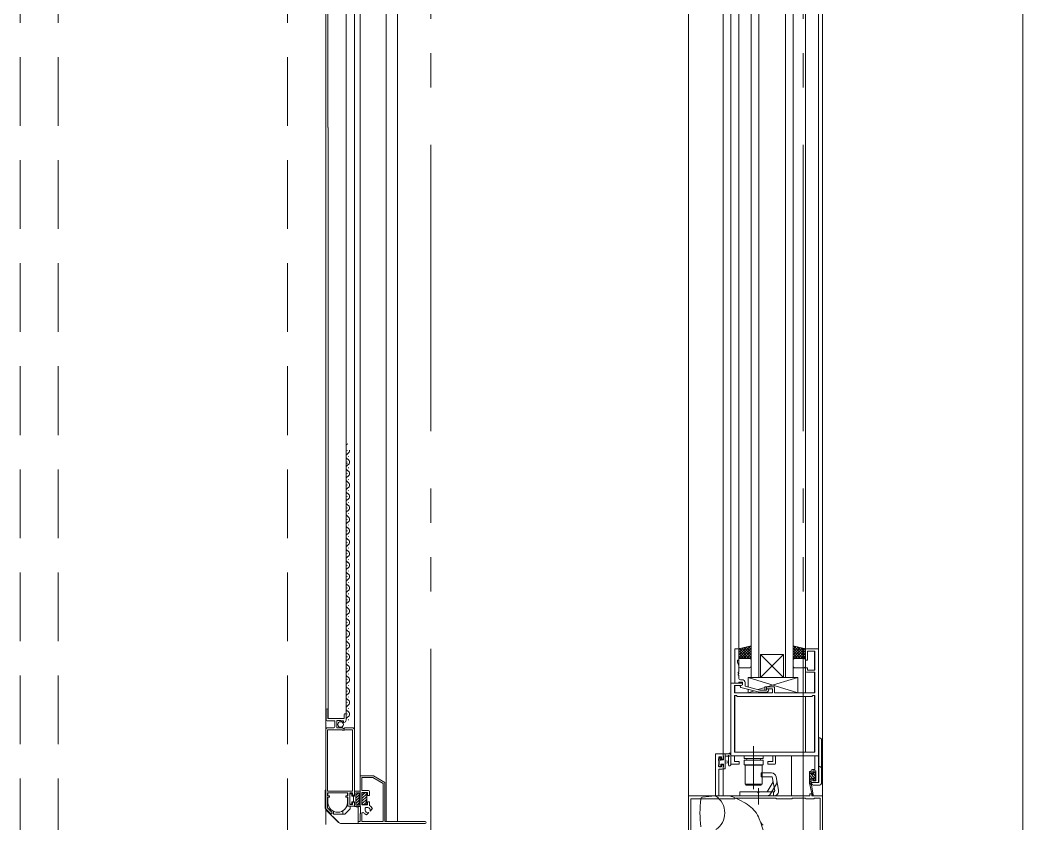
# Model space of a CAD drawing. Units: millimetres at full size. Extents: x -12803 to 120774, y -9413 to 101127.
# Drawn here: x 115659 to 116184, y 10337 to 10758 of the extents above; entities that cross this region are included whole.
import ezdxf

# ---------------------------------------------------------------- set-up
doc = ezdxf.new("R2010")
doc.units = ezdxf.units.MM
doc.header["$LTSCALE"] = 30
doc.linetypes.add('DASHED1', pattern=[1.8, 1.2, -0.6])
doc.linetypes.add('DOUBLE_CHAIN1', pattern=[8.8, 5, -1, 0.6, -0.6, 0.6, -1])
doc.layers.add('0-0_NoName', color=7, linetype='Continuous')
doc.layers.add('2-0_通芯', color=7, linetype='DOUBLE_CHAIN1', lineweight=15)
doc.layers.add('2-A_建具', color=7, linetype='Continuous', lineweight=15)

# ---------------------------------------------------------------- blocks, each defined once
blk = doc.blocks.new('グループ部品-732')
at = {"layer": '2-A_建具', "linetype": 'DASHED1'}
for p, q in [((115659.36, 10216.41), (115659.36, 11151.41)), ((115679.36, 10216.41), (115679.36, 11151.41)), ((115799.36, 10216.41), (115799.36, 11151.41))]:
    blk.add_line(p, q, dxfattribs=at)
at = {"layer": '2-A_建具'}
for p, q in [((116009.36, 10296.41), (116009.36, 11106.41)), ((116184.36, 10321.41), (116184.36, 11081.41)), ((116079.36, 11075.91), (116079.36, 10326.91)), ((115819.36, 11066.41), (115819.36, 10336.41)), ((115850.96, 10701.41), (115850.96, 11064.91)), ((115856.86, 10701.41), (115856.86, 11064.91)), ((115834.36, 11049.06), (115834.36, 10701.41)), ((115837.36, 11049.06), (115837.36, 10358.61)), ((116027.36, 11032.51), (116027.36, 10370.31)), ((116031.36, 11035.14), (116031.36, 10367.68)), ((115820.56, 11010.85), (115820.56, 10701.41)), ((115830.06, 10701.41), (115830.06, 11008.91)), ((116070.56, 10997.41), (116070.56, 10405.41)), ((116042.06, 10989.41), (116042.06, 10413.41)), ((116046.06, 10989.41), (116046.06, 10413.41)), ((116060.06, 10413.41), (116060.06, 10989.41)), ((116064.06, 10413.41), (116064.06, 10989.41)), ((116035.56, 10980.41), (116035.56, 10422.41)), ((115820.66, 10701.41), (115820.66, 10392)), ((115830.06, 10393.91), (115830.06, 10701.41)), ((115834.36, 10701.41), (115834.36, 10386.01)), ((115850.96, 10337.91), (115850.96, 10701.41)), ((115856.86, 10337.91), (115856.86, 10701.41)), ((115830.56, 10532.31), (115830.56, 10532.11)), ((115830.56, 10526.31), (115830.56, 10526.11)), ((115831.32, 10529.31), (115831.32, 10529.11)), ((115830.56, 10525.61), (115830.56, 10525.41)), ((115831.32, 10523.31), (115831.32, 10523.11)), ((115830.56, 10520.31), (115830.56, 10520.11)), ((115831.32, 10517.31), (115831.32, 10517.11)), ((115830.56, 10514.31), (115830.56, 10514.11)), ((115831.32, 10511.31), (115831.32, 10511.11)), ((115830.56, 10508.31), (115830.56, 10508.11)), ((115831.32, 10505.31), (115831.32, 10505.11)), ((115830.56, 10502.31), (115830.56, 10502.11)), ((115830.56, 10496.31), (115830.56, 10496.11)), ((115831.32, 10499.31), (115831.32, 10499.11)), ((115830.56, 10490.31), (115830.56, 10490.11)), ((115831.32, 10493.31), (115831.32, 10493.11)), ((115830.56, 10484.31), (115830.56, 10484.11)), ((115831.32, 10487.31), (115831.32, 10487.11)), ((115831.32, 10481.31), (115831.32, 10481.11)), ((115830.56, 10478.31), (115830.56, 10478.11)), ((115831.32, 10475.31), (115831.32, 10475.11)), ((115830.56, 10472.31), (115830.56, 10472.11)), ((115831.32, 10469.31), (115831.32, 10469.11)), ((115830.56, 10466.31), (115830.56, 10466.11)), ((115831.32, 10463.31), (115831.32, 10463.11)), ((115830.56, 10460.31), (115830.56, 10460.11)), ((115830.56, 10454.31), (115830.56, 10454.11)), ((115830.56, 10453.61), (115830.56, 10453.41)), ((115831.32, 10457.31), (115831.32, 10457.11)), ((115830.56, 10448.31), (115830.56, 10448.11)), ((115831.32, 10451.31), (115831.32, 10451.11)), ((115830.56, 10442.31), (115830.56, 10442.11)), ((115831.32, 10445.31), (115831.32, 10445.11)), ((115831.32, 10439.31), (115831.32, 10439.11)), ((115830.56, 10436.31), (115830.56, 10436.11)), ((115831.32, 10433.31), (115831.32, 10433.11)), ((115830.56, 10430.31), (115830.56, 10430.11)), ((115831.32, 10427.31), (115831.32, 10427.11)), ((116035.56, 10428.41), (116042.06, 10429.91)), ((116035.56, 10423.64), (116041.76, 10429.84)), ((116035.56, 10425.05), (116039.92, 10429.42)), ((116035.56, 10426.47), (116038.08, 10428.99)), ((116035.56, 10427.88), (116036.24, 10428.57)), ((116039.67, 10423.41), (116035.56, 10427.53)), ((116041.09, 10423.41), (116035.99, 10428.51)), ((116036.74, 10423.41), (116042.06, 10428.72)), ((116042.06, 10423.85), (116037.14, 10428.77)), ((116038.16, 10423.41), (116042.06, 10427.31)), ((116042.06, 10425.27), (116038.28, 10429.04)), ((116042.06, 10426.68), (116039.43, 10429.3)), ((116042.06, 10428.1), (116040.58, 10429.57)), ((116042.06, 10429.51), (116041.73, 10429.84)), ((116070.56, 10428.41), (116064.06, 10429.91)), ((116064.06, 10429.51), (116064.38, 10429.84)), ((116064.06, 10428.1), (116065.53, 10429.57)), ((116064.06, 10426.68), (116066.68, 10429.3)), ((116064.06, 10425.27), (116067.83, 10429.04)), ((116064.06, 10423.85), (116068.98, 10428.77)), ((116069.37, 10423.41), (116064.06, 10428.72)), ((116067.96, 10423.41), (116064.06, 10427.31)), ((116070.56, 10423.64), (116064.35, 10429.84)), ((116065.03, 10423.41), (116070.13, 10428.51)), ((116070.56, 10425.05), (116066.19, 10429.42)), ((116066.44, 10423.41), (116070.56, 10427.53)), ((116070.56, 10426.47), (116068.03, 10428.99)), ((116070.56, 10427.88), (116069.87, 10428.57)), ((116071.06, 10428.41), (116077.36, 10428.41)), ((116075.16, 10427.21), (116075.16, 10417.21)), ((115830.56, 10424.31), (115830.56, 10424.11)), ((115831.32, 10421.31), (115831.32, 10421.11)), ((116038.26, 10423.41), (116035.56, 10426.11)), ((116036.84, 10423.41), (116035.56, 10424.7)), ((116042.06, 10423.41), (116035.56, 10423.41)), ((116035.56, 10419.41), (116035.56, 10422.41)), ((116036.56, 10423.41), (116041.06, 10423.41)), ((116039.57, 10423.41), (116042.06, 10425.9)), ((116040.99, 10423.41), (116042.06, 10424.48)), ((116042.06, 10422.41), (116042.06, 10419.41)), ((116047.06, 10425.41), (116047.06, 10413.41)), ((116047.06, 10425.41), (116059.06, 10413.41)), ((116059.06, 10425.41), (116047.06, 10413.41)), ((116047.06, 10425.41), (116059.06, 10425.41)), ((116059.06, 10413.41), (116059.06, 10425.41)), ((116066.54, 10423.41), (116064.06, 10425.9)), ((116065.13, 10423.41), (116064.06, 10424.48)), ((116064.06, 10423.41), (116070.56, 10423.41)), ((116064.06, 10422.41), (116064.06, 10419.41)), ((116069.56, 10423.41), (116065.06, 10423.41)), ((116067.86, 10423.41), (116070.56, 10426.11)), ((116069.27, 10423.41), (116070.56, 10424.7)), ((116070.56, 10419.41), (116070.56, 10422.41)), ((115830.56, 10418.31), (115830.56, 10418.11)), ((116041.06, 10418.41), (116036.56, 10418.41)), ((116065.06, 10418.41), (116069.56, 10418.41)), ((116075.16, 10416.21), (116075.16, 10405.41)), ((115830.56, 10412.31), (115830.56, 10412.11)), ((115831.32, 10415.31), (115831.32, 10415.11)), ((116035.44, 10415.64), (116035.56, 10415.45)), ((116035.56, 10415.45), (116035.56, 10415.37)), ((116035.56, 10414.45), (116035.56, 10413.21)), ((116036.56, 10412.21), (116037.36, 10412.21)), ((116066.56, 10413.41), (116040.56, 10413.41)), ((116040.56, 10408.43), (116040.56, 10413.41)), ((116040.56, 10413.41), (116066.56, 10405.41)), ((116041.16, 10413.41), (116065.16, 10413.41)), ((116066.56, 10413.41), (116050.31, 10408.41)), ((116066.56, 10413.41), (116066.56, 10405.41)), ((115830.56, 10406.31), (115830.56, 10406.11)), ((115831.32, 10409.31), (115831.32, 10409.11)), ((116037.56, 10410.41), (116031.36, 10410.41)), ((116033.56, 10409.21), (116033.56, 10405.41)), ((116040.56, 10405.41), (116040.56, 10407.19)), ((116043.65, 10406.36), (116040.56, 10405.41)), ((116049.26, 10408.09), (116045.81, 10407.03)), ((116049.26, 10405.61), (116049.26, 10405.41)), ((115830.56, 10400.31), (115830.56, 10400.11)), ((115831.32, 10403.31), (115831.32, 10403.11)), ((116033.56, 10403.91), (116033.56, 10374.34)), ((116070.56, 10403.48), (116070.56, 10374.34)), ((116075.16, 10403.91), (116075.16, 10374.34)), ((115819.56, 10396.41), (115819.56, 10391.21)), ((115831.32, 10397.31), (115831.32, 10397.11)), ((115827.8, 10390.17), (115828.23, 10390.6)), ((115828.73, 10390.31), (115828.66, 10390.06)), ((115830.06, 10391.11), (115830.06, 10393.91)), ((115830.56, 10394.31), (115830.56, 10394.11)), ((115831.32, 10391.31), (115831.32, 10391.11)), ((115823.66, 10387.01), (115820.36, 10387.01)), ((115828.56, 10386.71), (115828.26, 10387.01)), ((116077.48, 10358.41), (116077.48, 10381.91)), ((116078.98, 10380.41), (116078.98, 10358.41)), ((116043.36, 10354.91), (116043.36, 10377.34)), ((116025.06, 10370.01), (116025.06, 10370.61)), ((116025.14, 10370.82), (116025.64, 10371.32)), ((116025.26, 10367.71), (116025.26, 10369.81)), ((116026.16, 10371.11), (116026.16, 10370.77)), ((116027.66, 10373.41), (116030.34, 10373.41)), ((116028.56, 10373.41), (116028.56, 10365.81)), ((116029.74, 10372.21), (116028.56, 10372.21)), ((116028.56, 10369.71), (116029.7, 10369.61)), ((116030.16, 10367.68), (116030.15, 10371.64)), ((116077.36, 10372.41), (116031.36, 10372.41)), ((116038.36, 10372.41), (116038.36, 10370.91)), ((116048.36, 10372.41), (116038.36, 10372.41)), ((116048.36, 10370.91), (116038.36, 10370.91)), ((116039.76, 10370.11), (116039.76, 10370.41)), ((116046.96, 10370.11), (116046.96, 10370.41)), ((116048.36, 10370.91), (116048.36, 10372.41)), ((116054.86, 10372.41), (116054.86, 10368.41)), ((116063.16, 10372.41), (116063.16, 10351.41)), ((116025.06, 10367.01), (116025.06, 10367.51)), ((116025.86, 10366.71), (116025.36, 10366.71)), ((116027.36, 10351.41), (116027.36, 10367.91)), ((116028.26, 10365.51), (116027.66, 10365.51)), ((116028.56, 10368.51), (116029.7, 10368.61)), ((116038.86, 10367.51), (116038.86, 10357.51)), ((116040.36, 10367.51), (116040.36, 10367.61)), ((116046.36, 10367.51), (116046.36, 10367.61)), ((116072.56, 10363.55), (116075.76, 10360.35)), ((116072.86, 10364.11), (116073.26, 10364.11)), ((116073.37, 10364.09), (116073.53, 10363.92)), ((116073.56, 10363.81), (116073.56, 10362.71)), ((116074.96, 10363.81), (116075.46, 10363.81)), ((116074.99, 10363.81), (116075.76, 10363.05)), ((116075.76, 10363.51), (116075.76, 10363.01)), ((115837.36, 10361.91), (115837.36, 10346.08)), ((115844.36, 10361.91), (115837.36, 10361.91)), ((115838.36, 10360.91), (115838.36, 10354.11)), ((115844.09, 10360.91), (115838.36, 10360.91)), ((115849.36, 10357.87), (115844.09, 10360.91)), ((115850.36, 10358.45), (115844.36, 10361.91)), ((115850.36, 10337.91), (115850.36, 10358.45)), ((116053.11, 10361.41), (116047.36, 10361.41)), ((116050.52, 10353.41), (116053.58, 10358.72)), ((116053.11, 10361.41), (116054.41, 10354)), ((116055.15, 10361.34), (116056.38, 10354.34)), ((116072.56, 10362.2), (116074.38, 10360.38)), ((116072.56, 10360.86), (116073.56, 10359.86)), ((116072.56, 10359.51), (116073.56, 10358.51)), ((116073.58, 10358.41), (116077.48, 10358.41)), ((116077.36, 10358.41), (116074.06, 10358.41)), ((116074.66, 10362.8), (116075.56, 10361.9)), ((116074.66, 10359.51), (116074.66, 10359.85)), ((116074.72, 10360.04), (116075.32, 10359.44)), ((116075.67, 10359.8), (116075.17, 10359.3)), ((116075.56, 10362.81), (116075.56, 10360.81)), ((116075.76, 10360.61), (116075.76, 10360.01)), ((115819.16, 10354.11), (115819.16, 10344.8)), ((115819.16, 10354.11), (115819.16, 10344.8)), ((115834.36, 10353.76), (115837.36, 10353.76)), ((115834.36, 10351.26), (115834.36, 10353.76)), ((115837.36, 10345.76), (115837.36, 10353.76)), ((115838.36, 10354.11), (115841.76, 10354.11)), ((115838.36, 10353.11), (115838.36, 10346.74)), ((115841.26, 10353.11), (115838.36, 10353.11)), ((115841.26, 10351.61), (115841.26, 10353.11)), ((115842.26, 10353.61), (115842.26, 10351.61)), ((115849.36, 10337.91), (115849.36, 10357.87)), ((116045.36, 10353.41), (116036.11, 10353.41)), ((116036.11, 10353.41), (116036.11, 10351.41)), ((116047.86, 10357.51), (116038.86, 10357.51)), ((116039.36, 10356.91), (116047.36, 10356.91)), ((116040.36, 10357.41), (116040.36, 10357.51)), ((116045.76, 10353.01), (116045.36, 10353.41)), ((116045.96, 10353.01), (116045.76, 10353.01)), ((116045.86, 10355.41), (116045.86, 10346.78)), ((116045.96, 10353.01), (116046.36, 10353.41)), ((116046.36, 10357.41), (116046.36, 10357.51)), ((116053.92, 10353.41), (116046.36, 10353.41)), ((116052.25, 10352.41), (116055.31, 10357.72)), ((116053.86, 10353.41), (116053.86, 10351.41)), ((116072.56, 10358.16), (116072.61, 10358.11)), ((116072.56, 10358.11), (116073.96, 10351.84)), ((116073.56, 10358.11), (116073.57, 10358.02)), ((116073.74, 10357), (116074.55, 10351.96)), ((116077.48, 10356.91), (116075.08, 10356.91)), ((115820.56, 10351.43), (115820.56, 10352.91)), ((115820.56, 10347.91), (115820.56, 10350.59)), ((115830.76, 10351.43), (115830.76, 10352.91)), ((115830.76, 10347.91), (115830.76, 10350.59)), ((115831.96, 10347.01), (115831.96, 10352.51)), ((115832.96, 10352.51), (115831.96, 10352.51)), ((115832.96, 10351.26), (115832.96, 10352.51)), ((115832.96, 10351.26), (115834.36, 10351.26)), ((115834.36, 10348.26), (115832.96, 10348.26)), ((115832.96, 10347.01), (115832.96, 10348.26)), ((115833.86, 10348.26), (115833.86, 10351.26)), ((115834.36, 10345.76), (115834.36, 10348.26)), ((115835.06, 10352.96), (115836.86, 10352.96)), ((115835.06, 10352.96), (115835.06, 10346.56)), ((115835.06, 10351.54), (115836.47, 10352.96)), ((115835.06, 10350.13), (115836.86, 10351.93)), ((115835.06, 10348.71), (115836.86, 10350.51)), ((115835.06, 10347.3), (115836.86, 10349.1)), ((115836.86, 10346.56), (115836.86, 10352.96)), ((115838.36, 10351.38), (115839.89, 10352.91)), ((115838.36, 10352.71), (115838.36, 10347.11)), ((115838.36, 10349.96), (115840.86, 10352.46)), ((115838.36, 10348.55), (115840.86, 10351.05)), ((115838.36, 10347.14), (115840.86, 10349.64)), ((115840.66, 10352.91), (115838.56, 10352.91)), ((115839.54, 10346.91), (115840.76, 10348.13)), ((115840.86, 10348.71), (115840.86, 10352.71)), ((115840.86, 10347.11), (115840.86, 10348.11)), ((115842.26, 10351.61), (115841.26, 10351.61)), ((115841.26, 10348.21), (115842.26, 10348.21)), ((115841.26, 10346.71), (115841.26, 10348.21)), ((115842.26, 10348.21), (115842.26, 10346.24)), ((116016.56, 10350.65), (116023.29, 10351.47)), ((116023.29, 10351.47), (116029.14, 10351.47)), ((115819.45, 10344.12), (115826.16, 10337.4)), ((115819.45, 10344.12), (115826.07, 10337.5)), ((115823.46, 10343.31), (115823.46, 10341.71)), ((115828.36, 10343.58), (115828.36, 10341.71)), ((115832.16, 10344.51), (115829.36, 10341.71)), ((115832.96, 10347.01), (115831.96, 10347.01)), ((115832.16, 10345.91), (115832.16, 10344.51)), ((115834.36, 10345.76), (115835.56, 10345.76)), ((115835.06, 10346.56), (115836.86, 10346.56)), ((115835.73, 10346.56), (115836.86, 10347.68)), ((115836.16, 10345.76), (115837.36, 10345.76)), ((115836.36, 10345.76), (115836.36, 10337.91)), ((115837.36, 10346.08), (115837.56, 10345.88)), ((115837.56, 10345.88), (115837.56, 10342.09)), ((115838.36, 10346.74), (115841.26, 10346.71)), ((115838.56, 10346.91), (115840.66, 10346.91)), ((115840.01, 10344.76), (115840.01, 10343.91)), ((115841.36, 10345.26), (115840.51, 10345.26)), ((115841.88, 10342.66), (115840.71, 10341.5)), ((115843.77, 10344.56), (115842.6, 10343.39)), ((115829.36, 10341.71), (115823.46, 10341.71)), ((115836.36, 10337.91), (115836.36, 10336.91)), ((115837.36, 10337.91), (115836.36, 10337.91)), ((115837.56, 10342.09), (115837.36, 10341.89)), ((115837.36, 10341.89), (115837.36, 10337.91)), ((115838.36, 10342.25), (115838.36, 10337.91)), ((115838.36, 10337.91), (115849.36, 10337.91)), ((115871.46, 10337.91), (115850.36, 10337.91)), ((115827.48, 10336.91), (115836.66, 10336.91)), ((115836.36, 10336.91), (115871.46, 10336.91))]:
    blk.add_line(p, q, dxfattribs=at)
for points in [[(116077.36, 10358.41), (116077.36, 11044.41), (116074.06, 11044.41)], [(116033.56, 10410.41), (116033.56, 10428.41), (116035.06, 10428.41)], [(116070.56, 10418.41), (116071.56, 10418.41), (116071.56, 10417.21), (116075.43, 10417.21), (116075.43, 10427.21), (116071.56, 10427.21), (116071.56, 10422.41), (116070.56, 10422.41)], [(116035.56, 10422.41), (116034.86, 10422.41), (116034.86, 10421.41), (116035.56, 10419.49), (116035.56, 10416.37)], [(116054.26, 10407.91), (116054.26, 10405.41), (116075.43, 10405.41), (116075.43, 10416.21), (116071.06, 10416.21)], [(116036.36, 10408.7), (116036.36, 10408.92), (116037.56, 10409.61), (116037.56, 10410.91), (116035.76, 10410.91)], [(116036.86, 10409.21), (116033.29, 10409.21), (116033.29, 10405.41), (116053.26, 10405.41), (116053.26, 10407.41), (116050.06, 10407.41), (116050.06, 10408.41), (116053.76, 10408.41)], [(116051.18, 10406.39), (116050.4, 10405.61), (116046.46, 10405.61), (116036.73, 10408.22)], [(116038.86, 10410.71), (116038.86, 10408.89), (116046.62, 10406.81), (116049.91, 10406.81), (116050.33, 10407.23)], [(116054.26, 10405.41), (116054.26, 10408.41), (116049.26, 10408.41), (116049.26, 10406.81)], [(115829.06, 10393.91), (115829.06, 10391.91), (115820.56, 10391.91), (115820.56, 10396.41)], [(115820.06, 10390.71), (115824.16, 10390.71), (115824.16, 10387.51)], [(115828.26, 10387.01), (115825.26, 10387.01), (115825.26, 10390.81), (115827.46, 10390.81), (115827.46, 10390.31)], [(115819.36, 10386.01), (115819.36, 10344.6), (115821.9, 10342.06)], [(115828, 10386.01), (115820.36, 10386.01), (115820.36, 10353.91), (115833.36, 10353.91), (115833.36, 10386.01), (115829.31, 10386.01)], [(115822.61, 10342.76), (115820.36, 10345.02), (115820.36, 10350.61), (115821.36, 10350.61), (115821.36, 10351.41), (115820.36, 10351.41), (115820.36, 10352.91), (115830.96, 10352.91), (115830.96, 10351.41), (115829.96, 10351.41), (115829.96, 10350.61), (115830.96, 10350.61), (115830.96, 10345.91), (115834.36, 10345.91), (115834.36, 10348.16), (115833.46, 10348.16), (115833.46, 10346.91), (115831.96, 10346.91), (115831.96, 10352.91), (115833.46, 10352.91), (115833.46, 10351.66), (115834.36, 10351.66), (115834.36, 10386.01)], [(115829.14, 10385.71), (115828.17, 10385.71), (115828, 10386.01)], [(115833.36, 10387.01), (115829.42, 10387.01), (115828.88, 10386.56)], [(116027.36, 10373.41), (116023.46, 10373.41), (116023.46, 10351.41), (116009.36, 10351.41)], [(116027.36, 10367.61), (116026.56, 10367.61), (116026.56, 10366.51), (116025.09, 10366.51), (116025.09, 10371.78), (116026.56, 10371.78), (116026.56, 10370.61), (116027.36, 10370.61)], [(116026.62, 10370.31), (116027.56, 10370.31), (116027.56, 10372.31)], [(116033.29, 10372.41), (116033.29, 10369.41), (116035.86, 10369.41), (116035.86, 10367.91), (116031.86, 10367.91)], [(116054.36, 10367.91), (116050.86, 10367.91), (116050.86, 10369.41), (116053.36, 10369.41), (116053.36, 10372.41)], [(116074.06, 10365.21), (116075.43, 10365.21), (116075.43, 10372.41)], [(116079.36, 10351.41), (116073.86, 10351.41), (116073.86, 10352.41), (116072.86, 10352.41), (116072.86, 10351.41), (116025.09, 10351.41), (116025.09, 10365.31), (116026.86, 10365.31)], [(116027.56, 10366.61), (116027.56, 10367.91), (116026.16, 10367.91), (116026.16, 10367.01)], [(116047.86, 10357.51), (116047.86, 10367.51), (116038.86, 10367.51)], [(116072.56, 10363.81), (116072.56, 10358.11), (116073.56, 10358.11)], [(116074.36, 10359.21), (116075.86, 10359.21), (116075.86, 10364.41), (116074.36, 10364.41), (116074.36, 10363.31), (116073.56, 10363.31), (116073.56, 10364.71)], [(116073.56, 10362.71), (116074.66, 10362.71), (116074.66, 10363.51)], [(116052.69, 10363.41), (116047.36, 10363.41), (116047.36, 10361.41)], [(116073.56, 10358.91), (116073.56, 10360.31), (116074.36, 10360.31), (116074.36, 10359.21)], [(116074.2, 10360.31), (116073.56, 10360.31), (116073.56, 10358.11)], [(116039.36, 10356.91), (116039.36, 10357.41), (116047.36, 10357.41), (116047.36, 10356.91)], [(116016.06, 10327.51), (116010.56, 10327.51), (116010.56, 10349.78), (116033.36, 10349.78), (116033.79, 10350.21), (116054.93, 10350.21), (116055.36, 10349.78), (116063.36, 10349.78), (116063.79, 10350.21), (116070.43, 10350.21), (116070.86, 10349.78), (116074.86, 10349.78), (116075.29, 10350.21), (116078.16, 10350.21), (116078.16, 10327.51), (116072.65, 10327.51)]]:
    blk.add_lwpolyline(points, dxfattribs=at)
for points in [[(116073.93, 10403.48), (116074.36, 10403.91), (116075.43, 10403.91), (116075.43, 10374.34), (116033.29, 10374.34), (116033.29, 10403.91), (116034.36, 10403.91), (116034.79, 10403.48)], [(116048.31, 10370.11), (116038.41, 10370.11), (116038.41, 10367.61), (116048.31, 10367.61)]]:
    blk.add_lwpolyline(points, close=True, dxfattribs=at)
blk.add_circle((115827.16, 10388.76), 1.45, dxfattribs=at)
for centre, radius, start, end in [((115831.77, 10534.21), 1.72, 119.2025, 140.3929), ((115830.1, 10532.21), 1.72, 299.2025, 9.9157), ((115831.77, 10529.21), 1.72, 119.2025, 240.7975), ((115830.1, 10526.21), 1.72, 299.2025, 60.7975), ((115831.77, 10523.21), 1.72, 119.2025, 240.7975), ((115830.1, 10520.21), 1.72, 299.2025, 60.7975), ((115831.77, 10517.21), 1.72, 119.2025, 240.7975), ((115831.77, 10511.21), 1.72, 119.2025, 240.7975), ((115830.1, 10514.21), 1.72, 299.2025, 60.7975), ((115831.77, 10505.21), 1.72, 119.2025, 240.7975), ((115830.1, 10508.21), 1.72, 299.2025, 60.7975), ((115831.77, 10499.21), 1.72, 119.2025, 240.7975), ((115830.1, 10502.21), 1.72, 299.2025, 60.7975), ((115830.1, 10496.21), 1.72, 299.2025, 60.7975), ((115831.77, 10493.21), 1.72, 119.2025, 240.7975), ((115830.1, 10490.21), 1.72, 299.2025, 60.7975), ((115831.77, 10487.21), 1.72, 119.2025, 240.7975), ((115830.1, 10484.21), 1.72, 299.2025, 60.7975), ((115831.77, 10481.21), 1.72, 119.2025, 240.7975), ((115830.1, 10478.21), 1.72, 299.2025, 60.7975), ((115831.77, 10475.21), 1.72, 119.2025, 240.7975), ((115831.77, 10469.21), 1.72, 119.2025, 240.7975), ((115830.1, 10472.21), 1.72, 299.2025, 60.7975), ((115831.77, 10463.21), 1.72, 119.2025, 240.7975), ((115830.1, 10466.21), 1.72, 299.2025, 60.7975), ((115831.77, 10457.21), 1.72, 119.2025, 240.7975), ((115830.1, 10460.21), 1.72, 299.2025, 60.7975), ((115830.1, 10454.21), 1.72, 299.2025, 60.7975), ((115831.77, 10451.21), 1.72, 119.2025, 240.7975), ((115830.1, 10448.21), 1.72, 299.2025, 60.7975), ((115831.77, 10445.21), 1.72, 119.2025, 240.7975), ((115830.1, 10442.21), 1.72, 299.2025, 60.7975), ((115831.77, 10439.21), 1.72, 119.2025, 240.7975), ((115830.1, 10436.21), 1.72, 299.2025, 60.7975), ((115831.77, 10433.21), 1.72, 119.2025, 240.7975), ((115831.77, 10427.21), 1.72, 119.2025, 240.7975), ((115830.1, 10430.21), 1.72, 299.2025, 60.7975), ((116035.06, 10427.91), 0.5, 0, 90), ((116071.06, 10427.91), 0.5, 90, 180), ((115831.77, 10421.21), 1.72, 119.2025, 240.7975), ((115830.1, 10424.21), 1.72, 299.2025, 60.7975), ((116036.56, 10422.41), 1, 89.9999, 179.9999), ((116041.06, 10422.41), 1, 359.9999, 89.9999), ((116065.06, 10422.41), 1, 90.0001, 180.0001), ((116069.56, 10422.41), 1, 0.0001, 90.0001), ((115831.77, 10415.21), 1.72, 119.2025, 240.7975), ((115830.1, 10418.21), 1.72, 299.2025, 60.7975), ((116035.56, 10415.91), 0.3, 113.5782, 246.4218), ((116035.36, 10416.37), 0.2, 293.5782, 0), ((116036.56, 10419.41), 1, 179.9999, 269.9999), ((116041.06, 10419.41), 1, 269.9999, 359.9999), ((116065.06, 10419.41), 1, 180.0001, 270.0001), ((116069.56, 10419.41), 1, 270.0001, 0.0001), ((116071.06, 10416.71), 0.5, 180, 270), ((115830.1, 10412.21), 1.72, 299.2025, 60.7975), ((116035.56, 10414.91), 0.3, 113.5782, 246.4218), ((116035.36, 10415.37), 0.2, 293.5782, 0), ((116035.36, 10414.45), 0.2, 0, 66.4218), ((116036.56, 10413.21), 1, 180, 270), ((116035.76, 10410.71), 0.2, 90, 180), ((116037.36, 10410.71), 1.5, 0, 90), ((115831.77, 10409.21), 1.72, 119.2025, 240.7975), ((115830.1, 10406.21), 1.72, 299.2025, 60.7975), ((116035.26, 10410.71), 0.3, 270, 0), ((116036.86, 10408.7), 0.5, 180, 255), ((116050.76, 10406.81), 0.6, 315, 135), ((116053.76, 10407.91), 0.5, 0, 90), ((115831.77, 10403.21), 1.72, 119.2025, 240.7975), ((115830.1, 10400.21), 1.72, 299.2025, 60.7975), ((115820.06, 10396.41), 0.5, 0, 180), ((115831.77, 10397.21), 1.72, 119.2025, 240.7975), ((115830.1, 10394.21), 1.72, 299.2025, 60.7975), ((115820.06, 10391.21), 0.5, 180, 270), ((115827.66, 10390.31), 0.2, 180, 315), ((115828.44, 10390.39), 0.3, 345, 135), ((115828.86, 10390.01), 0.2, 165, 275.1505), ((115828.76, 10391.11), 1.3, 275.2058, 0), ((115829.56, 10393.91), 0.5, 0, 180), ((115831.77, 10391.21), 1.72, 119.2025, 183.6228), ((115820.36, 10386.01), 1, 90, 180), ((115823.66, 10387.51), 0.5, 270, 0), ((115828.76, 10386.71), 0.2, 180, 310), ((115829.31, 10385.81), 0.2, 90, 210), ((115833.36, 10386.01), 1, 0, 90), ((116077.48, 10380.41), 1.5, 0, 90), ((116025.36, 10370.61), 0.3, 135, 180), ((116025.26, 10370.01), 0.2, 180, 270), ((116025.86, 10371.11), 0.3, 0, 135), ((116026.16, 10370.31), 0.25, 123.0557, 326.9443), ((116025.86, 10370.77), 0.3, 303.0557, 0), ((116026.62, 10370.01), 0.3, 90, 146.9443), ((116027.66, 10373.11), 0.3, 90, 180), ((116027.56, 10372.51), 0.2, 180, 270), ((116029.66, 10369.11), 0.5, 275.0921, 84.9079), ((116029.74, 10372.51), 0.3, 270, 330), ((116030.26, 10372.21), 0.3, 289.1898, 150), ((116030.45, 10371.64), 0.3, 109.1898, 180.0402), ((116030.34, 10373.71), 0.3, 270, 330), ((116030.86, 10373.41), 0.3, 349.4712, 150), ((116031.45, 10373.3), 0.3, 169.4712, 229.4712), ((116031.06, 10372.84), 0.3, 0, 49.4712), ((116039.26, 10370.41), 0.5, 0, 90), ((116047.46, 10370.41), 0.5, 90, 180), ((116025.26, 10367.51), 0.2, 90, 180), ((116025.36, 10367.01), 0.3, 180, 270), ((116025.86, 10367.01), 0.3, 270, 0), ((116026.86, 10365.81), 0.5, 270, 0), ((116027.56, 10366.41), 0.2, 90, 180), ((116027.66, 10365.81), 0.3, 180, 270), ((116028.26, 10365.81), 0.3, 270, 0), ((116030.76, 10367.68), 0.6, 180.0402, 0.0402), ((116031.86, 10368.41), 0.5, 180, 270), ((116054.36, 10368.41), 0.5, 270, 0), ((116072.86, 10363.81), 0.3, 90, 180), ((116073.26, 10363.81), 0.3, 0, 90), ((116074.06, 10364.71), 0.5, 90, 180), ((116074.96, 10363.51), 0.3, 90, 180), ((116075.46, 10363.51), 0.3, 0, 90), ((116077.48, 10365.41), 1.5, 0, 90), ((116052.69, 10360.91), 2.5, 10, 90), ((116053.58, 10358.72), 2, 330, 10), ((116074.06, 10358.91), 0.5, 180, 270), ((116075.08, 10358.41), 1.5, 180, 270), ((116074.2, 10360.61), 0.3, 270, 326.9443), ((116074.66, 10360.31), 0.25, 303.0557, 146.9443), ((116074.96, 10359.85), 0.3, 123.0557, 180), ((116074.96, 10359.51), 0.3, 180, 315), ((116075.56, 10363.01), 0.2, 270, 0), ((116075.56, 10360.61), 0.2, 0, 90), ((116075.46, 10360.01), 0.3, 315, 0), ((116077.48, 10358.41), 1.5, 270, 0), ((115820.16, 10354.11), 1, 143.1317, 180), ((115820.16, 10354.11), 1, 143.1335, 180), ((115841.76, 10353.61), 0.5, 0, 90), ((116053.88, 10353.91), 0.5, 270, 10), ((116053.92, 10353.91), 2.5, 270, 10), ((116073.65, 10357.51), 0.3, 129.1975, 249.1975), ((116073.27, 10357.98), 0.3, 309.1975, 9.1975), ((116073.44, 10356.95), 0.3, 9.1975, 69.1975), ((115825.66, 10347.91), 5.1, 180, 0), ((115838.56, 10352.71), 0.2, 90.0044, 180), ((115840.86, 10348.41), 0.3, 90.0029, 269.9971), ((115840.66, 10352.71), 0.2, 0, 90.0044), ((116082.79, 10342.47), 67.5, 173.8011, 186.1989), ((116016.68, 10349.66), 1, 97, 173.8011), ((116023.05, 10350.44), 1, 56.0476, 97), ((116017.69, 10342.47), 10.6, 303.9524, 56.0476), ((116029.14, 10342.47), 9, 68.515, 90), ((116017.78, 10313.63), 40, 54.3228, 68.515), ((116050.52, 10353.41), 2, 270, 330), ((116074.26, 10351.91), 0.3, 192.6586, 9.1975), ((115820.16, 10344.82), 1, 180, 224.9995), ((115822.26, 10342.41), 0.5, 225, 45), ((115835.86, 10345.76), 0.3, 180, 0), ((115838.56, 10347.11), 0.2, 180, 269.9956), ((115838.86, 10342.25), 0.5, 33.5587, 180), ((115841.36, 10343.91), 2.5, 213.5587, 254.9614), ((115840.51, 10344.76), 0.5, 89.9999, 180), ((115841.36, 10343.91), 1.35, 180, 292.6647), ((115840.66, 10347.11), 0.2, 270, 0), ((115841.36, 10343.91), 1.35, 337.3345, 89.9986), ((115841.36, 10343.91), 2.5, 15.0379, 68.8987), ((116032.36, 10333.94), 15, 21.1005, 54.3228), ((115827.48, 10338.91), 2, 225, 270), ((115871.46, 10337.41), 0.5, 270, 90), ((115956.79, 10304.77), 96, 10.1559, 21.1005), ((116051.53, 10339.8), 5, 200.2925, 230)]:
    blk.add_arc(centre, radius, start, end, dxfattribs=at)

msp = doc.modelspace()

# ---------------------------------------------------------------- linework, layer by layer
at = {"layer": '2-0_通芯'}
for p, q in [((115874.36, 24156.41), (115874.36, 4204.33)), ((116069.36, 24156.41), (116069.36, 5670.44))]:
    msp.add_line(p, q, dxfattribs=at)

# ---------------------------------------------------------------- block references
at = {"layer": '0-0_NoName'}
msp.add_blockref('グループ部品-732', (0, 0), dxfattribs=at)

doc.saveas('drawing.dxf')
